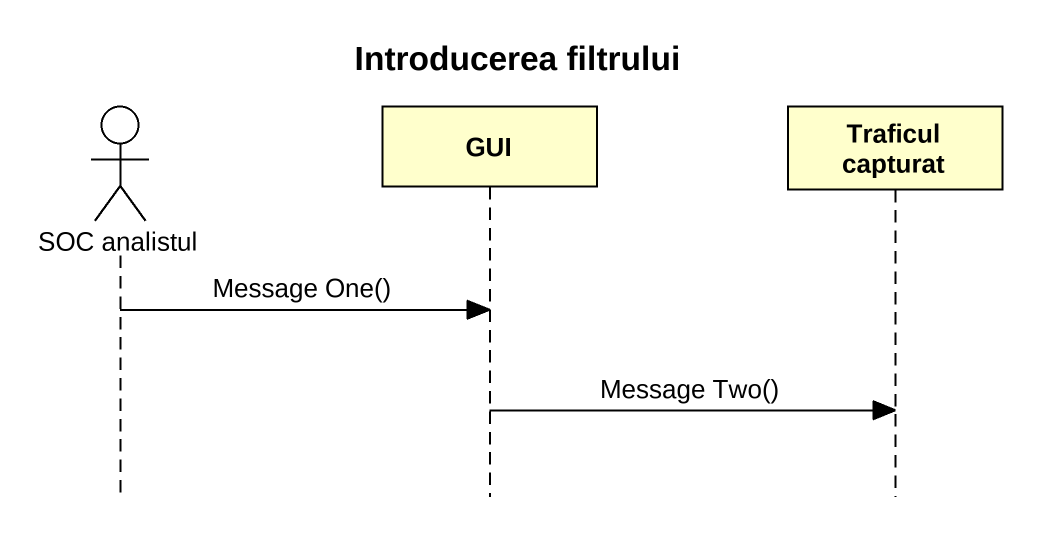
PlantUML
@startuml
title Introducerea filtrului
hide footbox
actor "SOC analistul" as SOC_analistul
participant GUI
participant "Traficul capturat" as Traficul_capturat

SOC_analistul -> GUI : Message One()
GUI -> Traficul_capturat : Message Two()
@enduml
